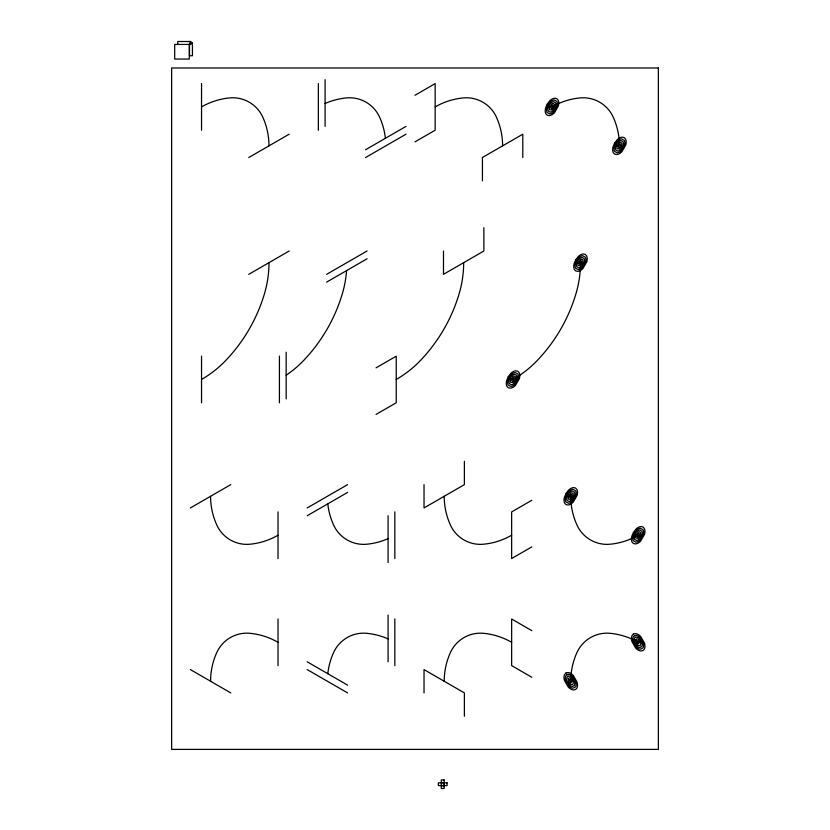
<?xml version="1.0" encoding="UTF-8"?>
<svg xmlns="http://www.w3.org/2000/svg" width="830" height="830" viewBox="0 0 830 830"><rect width="100%" height="100%" fill="white"/><g stroke="black" fill="none" stroke-linecap="round" stroke-linejoin="round"><path stroke-width="1.25" d="M248.751 157.534L289.214 134.169M414.99 95.263L435.169 83.602L435.169 130.217L414.99 141.868M365.563 149.742L406.026 126.378M365.563 157.534L406.026 134.169M248.751 274.346L289.214 250.982M326.626 274.346L367.088 250.982M326.626 282.127L367.088 258.773M376.052 367.825L396.232 356.174L396.232 402.778L376.052 414.429M190.34 507.97L230.813 484.606M307.152 507.97L347.625 484.606M307.152 515.762L347.625 492.398M531.833 500.272L511.643 511.923L511.643 558.538L531.833 546.887M441.28 782.659L444.143 782.659M441.28 785.761L444.143 785.761M531.833 630.655L511.643 619.004L511.643 665.619L531.833 677.27M307.152 661.78L347.625 685.144M307.152 669.561L347.625 692.926M190.34 669.561L230.813 692.926M522.796 157.503L522.796 134.201L482.427 157.503L482.427 180.805M483.859 227.71L483.859 251.013L443.49 274.315L443.49 251.013M464.385 461.335L464.385 484.637L424.026 507.939L424.026 484.637M464.385 716.207L464.385 692.905L424.026 669.592L424.026 692.905M444.195 782.835L444.195 785.585M394.831 511.871L394.831 558.59M394.831 618.952L394.831 665.67M388.087 515.762L388.087 562.491M388.087 615.051L388.087 661.78M325.101 79.659L325.101 126.378M318.357 83.55L318.357 130.279M286.163 352.221L286.163 398.95M279.42 356.112L279.42 402.841M278.019 511.871L278.019 558.59M278.019 618.952L278.019 665.67M201.534 83.55L201.534 130.279M201.534 356.112L201.534 402.841M189.292 44.457L189.292 59.055L174.684 59.055L174.684 44.457L190.983 44.415L190.983 41.5L177.745 41.5L177.745 44.415M638.197 642.306A69.596 69.596 0 0 0 610.258 633.321A33.003 33.003 0 0 0 576.943 652.567A69.596 69.596 0 0 0 570.75 681.243M444.206 681.243A69.596 69.596 0 0 1 450.389 652.567A33.003 33.003 0 0 1 483.714 633.321A69.596 69.596 0 0 1 511.643 642.306M327.798 673.701A69.596 69.596 0 0 1 333.577 652.567A33.003 33.003 0 0 1 366.901 633.321A69.596 69.596 0 0 1 388.087 638.893M210.571 681.243A69.596 69.596 0 0 1 216.765 652.567A33.003 33.003 0 0 1 250.079 633.321A69.596 69.596 0 0 1 278.019 642.306M570.75 496.288A69.596 69.596 0 0 0 576.943 524.975A33.003 33.003 0 0 0 610.258 544.21A69.596 69.596 0 0 0 638.197 535.226M444.206 496.288A69.596 69.596 0 0 0 450.389 524.975A33.003 33.003 0 0 0 483.714 544.21A69.596 69.596 0 0 0 511.643 535.226M327.798 503.841A69.596 69.596 0 0 0 333.577 524.975A33.003 33.003 0 0 0 366.901 544.21A69.596 69.596 0 0 0 388.087 538.649M210.571 496.288A69.596 69.596 0 0 0 216.765 524.975A33.003 33.003 0 0 0 250.079 544.21A69.596 69.596 0 0 0 278.019 535.226M513.044 379.476A108.989 108.989 0 0 0 537.674 360.044A164.651 164.651 0 0 0 575.968 293.706A108.989 108.989 0 0 0 580.492 262.664M396.232 379.476A108.989 108.989 0 0 0 420.862 360.044A164.651 164.651 0 0 0 459.156 293.706A108.989 108.989 0 0 0 463.669 262.664M286.163 375.243A108.989 108.989 0 0 0 304.05 360.044A164.651 164.651 0 0 0 342.344 293.706A108.989 108.989 0 0 0 346.567 270.621M201.534 379.476A108.989 108.989 0 0 0 226.165 360.044A164.651 164.651 0 0 0 264.469 293.706A108.989 108.989 0 0 0 268.982 262.664M619.429 145.852A69.596 69.596 0 0 0 613.235 117.165A33.003 33.003 0 0 0 579.921 97.93A69.596 69.596 0 0 0 551.981 106.914M502.607 145.852A69.596 69.596 0 0 0 496.423 117.165A33.003 33.003 0 0 0 463.099 97.93A69.596 69.596 0 0 0 435.169 106.914M385.39 138.299A69.596 69.596 0 0 0 379.611 117.165A33.003 33.003 0 0 0 346.286 97.93A69.596 69.596 0 0 0 325.101 103.491M268.982 145.852A69.596 69.596 0 0 0 262.799 117.165A33.003 33.003 0 0 0 229.474 97.93A69.596 69.596 0 0 0 201.534 106.914M549.46 107.226L549.543 109.685L551.981 110.027L554.502 106.593L554.43 104.207L553.102 103.439L551.981 103.792L549.46 107.226M510.523 379.798L510.606 382.257L513.044 382.589L515.565 379.165L515.492 376.768L514.164 376L513.044 376.364L510.523 379.798M550.726 107.07C552.168 113.222 555.426 100.295 550.726 107.07M511.788 379.632C513.231 385.794 516.488 372.867 511.788 379.632M577.971 262.975L578.053 265.434L580.492 265.776L583.002 262.353L582.94 259.956L581.602 259.188L580.492 259.551L577.971 262.975M579.226 262.82C580.678 268.972 583.936 256.045 579.226 262.82M616.908 146.163L616.991 148.622L619.429 148.964L621.94 145.53L621.878 143.144L620.539 142.376L619.429 142.729L616.908 146.163M618.163 146.007C619.616 152.16 622.874 139.232 618.163 146.007M568.239 496.61L568.322 499.069L570.75 499.411L573.271 495.977L573.198 493.591L571.87 492.813L570.75 493.176L568.239 496.61M569.494 496.454C570.936 502.607 574.194 489.679 569.494 496.454M635.676 535.547L635.759 538.006L638.197 538.348L640.708 534.914L640.646 532.528L639.308 531.76L638.197 532.113L635.676 535.547M636.932 535.392C638.384 541.544 641.642 528.617 636.932 535.392M568.301 678.546L568.841 682.353L570.75 684.366L572.659 684.553L573.447 682.81L572.659 680.144L570.75 678.131L569.639 677.778L568.301 678.546M569.525 679.895C569.816 686.327 574.567 679.5 569.525 679.895M635.749 639.608L636.288 643.406L638.197 645.429L640.106 645.615L640.895 643.862L640.106 641.206L638.197 639.193L637.077 638.83L635.749 639.608M636.973 640.957C637.264 647.39 642.015 640.563 636.973 640.957M547.209 104.155L545.694 107.703A10.904 10.904 0 0 0 545.237 110.805A7.387 7.387 0 0 0 545.891 113.855L547.209 115.173L549.19 115.598A6.962 6.962 0 0 0 551.981 114.696A10.904 10.904 0 0 0 554.44 112.756L558.279 106.126A10.904 10.904 0 0 0 558.725 103.013A6.962 6.962 0 0 0 558.113 100.15L556.754 98.656L554.772 98.22A6.962 6.962 0 0 0 551.981 99.123A10.904 10.904 0 0 0 549.522 101.063L547.209 104.155M548.163 104.705L546.949 107.547A8.715 8.715 0 0 0 546.586 110.027A5.914 5.914 0 0 0 547.115 112.465L549.75 113.855A5.571 5.571 0 0 0 551.981 113.139A8.715 8.715 0 0 0 553.952 111.583L557.013 106.282A8.715 8.715 0 0 0 557.376 103.792A5.571 5.571 0 0 0 556.878 101.499L554.222 99.963A5.571 5.571 0 0 0 551.981 100.679A8.715 8.715 0 0 0 550.01 102.235L548.163 104.705M549.118 105.254L548.205 107.381A6.536 6.536 0 0 0 547.935 109.249A4.43 4.43 0 0 0 548.329 111.075L550.311 112.123A4.171 4.171 0 0 0 551.981 111.583A6.536 6.536 0 0 0 553.465 110.421L555.758 106.437A6.536 6.536 0 0 0 556.027 104.57A4.171 4.171 0 0 0 555.654 102.858L553.662 101.696A4.171 4.171 0 0 0 551.981 102.235A6.536 6.536 0 0 0 550.508 103.408L549.118 105.254M508.271 376.727L506.757 380.264A10.904 10.904 0 0 0 506.3 383.367A7.387 7.387 0 0 0 506.954 386.417L508.271 387.735L510.253 388.16A6.962 6.962 0 0 0 513.044 387.268A10.904 10.904 0 0 0 515.503 385.317L519.341 378.688A10.904 10.904 0 0 0 519.788 375.585A6.962 6.962 0 0 0 519.165 372.712L517.816 371.218L515.835 370.792A6.962 6.962 0 0 0 513.044 371.695A10.904 10.904 0 0 0 510.585 373.635L508.271 376.727M509.226 377.276L508.012 380.109A8.715 8.715 0 0 0 507.649 382.589A5.914 5.914 0 0 0 508.178 385.027L510.813 386.427A5.571 5.571 0 0 0 513.044 385.711A8.715 8.715 0 0 0 515.015 384.155L518.076 378.843A8.715 8.715 0 0 0 518.439 376.364A5.571 5.571 0 0 0 517.941 374.071L515.274 372.525A5.571 5.571 0 0 0 513.044 373.251A8.715 8.715 0 0 0 511.073 374.807L509.226 377.276M510.18 377.826L509.267 379.953A6.536 6.536 0 0 0 508.998 381.81A4.43 4.43 0 0 0 509.392 383.636L511.363 384.684A4.171 4.171 0 0 0 513.044 384.155A6.536 6.536 0 0 0 514.517 382.983L516.82 379.009A6.536 6.536 0 0 0 517.09 377.142A4.171 4.171 0 0 0 516.717 375.419L514.725 374.268A4.171 4.171 0 0 0 513.044 374.807A6.536 6.536 0 0 0 511.571 375.969L510.18 377.826M614.657 143.092L613.131 146.64A10.904 10.904 0 0 0 612.685 149.742A7.387 7.387 0 0 0 613.339 152.793L614.657 154.11L616.628 154.536A6.962 6.962 0 0 0 619.429 153.633A10.904 10.904 0 0 0 621.888 151.693L625.716 145.063A10.904 10.904 0 0 0 626.173 141.951A6.962 6.962 0 0 0 625.55 139.087L624.191 137.593L622.22 137.168A6.962 6.962 0 0 0 619.429 138.06A10.904 10.904 0 0 0 616.96 140L614.657 143.092M615.611 143.642L614.387 146.485A8.715 8.715 0 0 0 614.034 148.964A5.914 5.914 0 0 0 614.553 151.402L617.188 152.793A5.571 5.571 0 0 0 619.429 152.077A8.715 8.715 0 0 0 621.4 150.521L624.461 145.219A8.715 8.715 0 0 0 624.824 142.729A5.571 5.571 0 0 0 624.326 140.436L621.66 138.9A5.571 5.571 0 0 0 619.429 139.616A8.715 8.715 0 0 0 617.458 141.173L615.611 143.642M616.566 144.202L615.653 146.319A6.536 6.536 0 0 0 615.383 148.186A4.43 4.43 0 0 0 615.777 150.012L617.748 151.06A4.171 4.171 0 0 0 619.429 150.521A6.536 6.536 0 0 0 620.902 149.359L623.206 145.375A6.536 6.536 0 0 0 623.475 143.517A4.171 4.171 0 0 0 623.102 141.795L621.099 140.633A4.171 4.171 0 0 0 619.429 141.173A6.536 6.536 0 0 0 617.945 142.345L616.566 144.202M575.719 259.915L574.194 263.452A10.904 10.904 0 0 0 573.738 266.555A7.387 7.387 0 0 0 574.402 269.605L575.719 270.922L577.69 271.348A6.962 6.962 0 0 0 580.492 270.456A10.904 10.904 0 0 0 582.951 268.505L586.779 261.875A10.904 10.904 0 0 0 587.235 258.773A6.962 6.962 0 0 0 586.613 255.899L585.254 254.405L583.283 253.98A6.962 6.962 0 0 0 580.492 254.872A10.904 10.904 0 0 0 578.022 256.823L575.719 259.915M576.674 260.464L575.449 263.297A8.715 8.715 0 0 0 575.086 265.776A5.914 5.914 0 0 0 575.615 268.214L578.251 269.615A5.571 5.571 0 0 0 580.492 268.889A8.715 8.715 0 0 0 582.452 267.343L585.524 262.031A8.715 8.715 0 0 0 585.887 259.551A5.571 5.571 0 0 0 585.389 257.248L582.722 255.713A5.571 5.571 0 0 0 580.492 256.429A8.715 8.715 0 0 0 578.52 257.985L576.674 260.464M577.628 261.014L576.715 263.141A6.536 6.536 0 0 0 576.445 264.998A4.43 4.43 0 0 0 576.84 266.824L578.811 267.872A4.171 4.171 0 0 0 580.492 267.333A6.536 6.536 0 0 0 581.965 266.171L584.258 262.187A6.536 6.536 0 0 0 584.538 260.329A4.171 4.171 0 0 0 584.164 258.607L582.162 257.456A4.171 4.171 0 0 0 580.492 257.995A6.536 6.536 0 0 0 579.008 259.157L577.628 261.014M565.987 493.539L564.462 497.077A10.904 10.904 0 0 0 564.006 500.189A7.387 7.387 0 0 0 564.67 503.229L565.987 504.547L567.959 504.982A6.962 6.962 0 0 0 570.75 504.08A10.904 10.904 0 0 0 573.219 502.14L577.047 495.5A10.904 10.904 0 0 0 577.493 492.398A6.962 6.962 0 0 0 576.881 489.534L575.522 488.03L573.551 487.604A6.962 6.962 0 0 0 570.75 488.507A10.904 10.904 0 0 0 568.291 490.447L565.987 493.539M566.942 494.089L565.718 496.921A8.715 8.715 0 0 0 565.355 499.411A5.914 5.914 0 0 0 565.884 501.839L568.519 503.239A5.571 5.571 0 0 0 570.75 502.524A8.715 8.715 0 0 0 572.721 500.967L575.781 495.655A8.715 8.715 0 0 0 576.145 493.176A5.571 5.571 0 0 0 575.657 490.883L572.99 489.347A5.571 5.571 0 0 0 570.75 490.063A8.715 8.715 0 0 0 568.778 491.619L566.942 494.089M567.886 494.639L566.973 496.765A6.536 6.536 0 0 0 566.703 498.633A4.43 4.43 0 0 0 567.098 500.459L569.079 501.507A4.171 4.171 0 0 0 570.75 500.967A6.536 6.536 0 0 0 572.233 499.795L574.526 495.821A6.536 6.536 0 0 0 574.796 493.954A4.171 4.171 0 0 0 574.433 492.232L572.43 491.08A4.171 4.171 0 0 0 570.75 491.619A6.536 6.536 0 0 0 569.276 492.781L567.886 494.639M633.425 532.476L631.9 536.014A10.904 10.904 0 0 0 631.454 539.127A7.387 7.387 0 0 0 632.107 542.166L633.425 543.494L635.407 543.92A6.962 6.962 0 0 0 638.197 543.017A10.904 10.904 0 0 0 640.656 541.077L644.485 534.437A10.904 10.904 0 0 0 644.941 531.335A6.962 6.962 0 0 0 644.319 528.471L642.96 526.967L640.988 526.542A6.962 6.962 0 0 0 638.197 527.444A10.904 10.904 0 0 0 635.728 529.384L633.425 532.476M634.379 533.026L633.166 535.858A8.715 8.715 0 0 0 632.802 538.348A5.914 5.914 0 0 0 633.321 540.787L635.956 542.177A5.571 5.571 0 0 0 638.197 541.461A8.715 8.715 0 0 0 640.169 539.905L643.229 534.603A8.715 8.715 0 0 0 643.592 532.113A5.571 5.571 0 0 0 643.094 529.82L640.428 528.285A5.571 5.571 0 0 0 638.197 529A8.715 8.715 0 0 0 636.226 530.557L634.379 533.026M635.334 533.576L634.421 535.703A6.536 6.536 0 0 0 634.151 537.57A4.43 4.43 0 0 0 634.545 539.396L636.517 540.444A4.171 4.171 0 0 0 638.197 539.905A6.536 6.536 0 0 0 639.671 538.732L641.974 534.759A6.536 6.536 0 0 0 642.244 532.891A4.171 4.171 0 0 0 641.87 531.169L639.868 530.017A4.171 4.171 0 0 0 638.197 530.557A6.536 6.536 0 0 0 636.714 531.719L635.334 533.576M565.987 672.985L564.628 674.489A6.962 6.962 0 0 0 564.006 677.353A10.904 10.904 0 0 0 564.462 680.455L568.291 687.095A10.904 10.904 0 0 0 570.75 689.035A6.962 6.962 0 0 0 573.551 689.938L575.522 689.512L576.84 688.184A7.387 7.387 0 0 0 577.493 685.144A10.904 10.904 0 0 0 577.047 682.032L573.219 675.402A10.904 10.904 0 0 0 570.75 673.462A6.962 6.962 0 0 0 567.959 672.559L565.987 672.985M566.942 674.634L565.853 675.838A5.571 5.571 0 0 0 565.355 678.131A8.715 8.715 0 0 0 565.718 680.621L568.778 685.922A8.715 8.715 0 0 0 570.75 687.479A5.571 5.571 0 0 0 572.99 688.195L575.626 686.804A5.914 5.914 0 0 0 576.145 684.366A8.715 8.715 0 0 0 575.781 681.876L572.721 676.575A8.715 8.715 0 0 0 570.75 675.018A5.571 5.571 0 0 0 568.519 674.302L566.942 674.634M567.886 676.294L567.077 677.187A4.171 4.171 0 0 0 566.703 678.909A6.536 6.536 0 0 0 566.973 680.776L569.276 684.75A6.536 6.536 0 0 0 570.75 685.922A4.171 4.171 0 0 0 572.43 686.462L574.402 685.414A4.43 4.43 0 0 0 574.796 683.588A6.536 6.536 0 0 0 574.526 681.721L572.233 677.737A6.536 6.536 0 0 0 570.75 676.575A4.171 4.171 0 0 0 569.079 676.035L567.886 676.294M633.425 634.047L632.066 635.552A6.962 6.962 0 0 0 631.454 638.415A10.904 10.904 0 0 0 631.9 641.517L635.728 648.157A10.904 10.904 0 0 0 638.197 650.098A6.962 6.962 0 0 0 640.988 651L642.96 650.564L644.288 649.247A7.387 7.387 0 0 0 644.941 646.207A10.904 10.904 0 0 0 644.485 643.094L640.656 636.465A10.904 10.904 0 0 0 638.197 634.525A6.962 6.962 0 0 0 635.407 633.622L633.425 634.047M634.379 635.697L633.29 636.901A5.571 5.571 0 0 0 632.802 639.193A8.715 8.715 0 0 0 633.166 641.683L636.226 646.985A8.715 8.715 0 0 0 638.197 648.541A5.571 5.571 0 0 0 640.428 649.257L643.063 647.857A5.914 5.914 0 0 0 643.592 645.429A8.715 8.715 0 0 0 643.229 642.939L640.169 637.637A8.715 8.715 0 0 0 638.197 636.081A5.571 5.571 0 0 0 635.956 635.365L634.379 635.697M635.334 637.357L634.525 638.249A4.171 4.171 0 0 0 634.151 639.972A6.536 6.536 0 0 0 634.421 641.839L636.714 645.813A6.536 6.536 0 0 0 638.197 646.985A4.171 4.171 0 0 0 639.868 647.525L641.849 646.477A4.43 4.43 0 0 0 642.244 644.651A6.536 6.536 0 0 0 641.974 642.783L639.671 638.799A6.536 6.536 0 0 0 638.197 637.637A4.171 4.171 0 0 0 636.517 637.098L635.334 637.357M192.436 42.963L189.52 42.963L189.52 55.745L192.436 55.745L192.436 42.963M658.366 67.977L171.634 67.977L171.634 749.386L658.366 749.386L658.366 67.977M444.143 779.92L441.28 779.92L441.28 788.5L444.143 788.5L444.143 779.92M447.069 782.835L438.354 782.835L438.354 785.585L447.069 785.585L447.069 782.835"/></g></svg>
